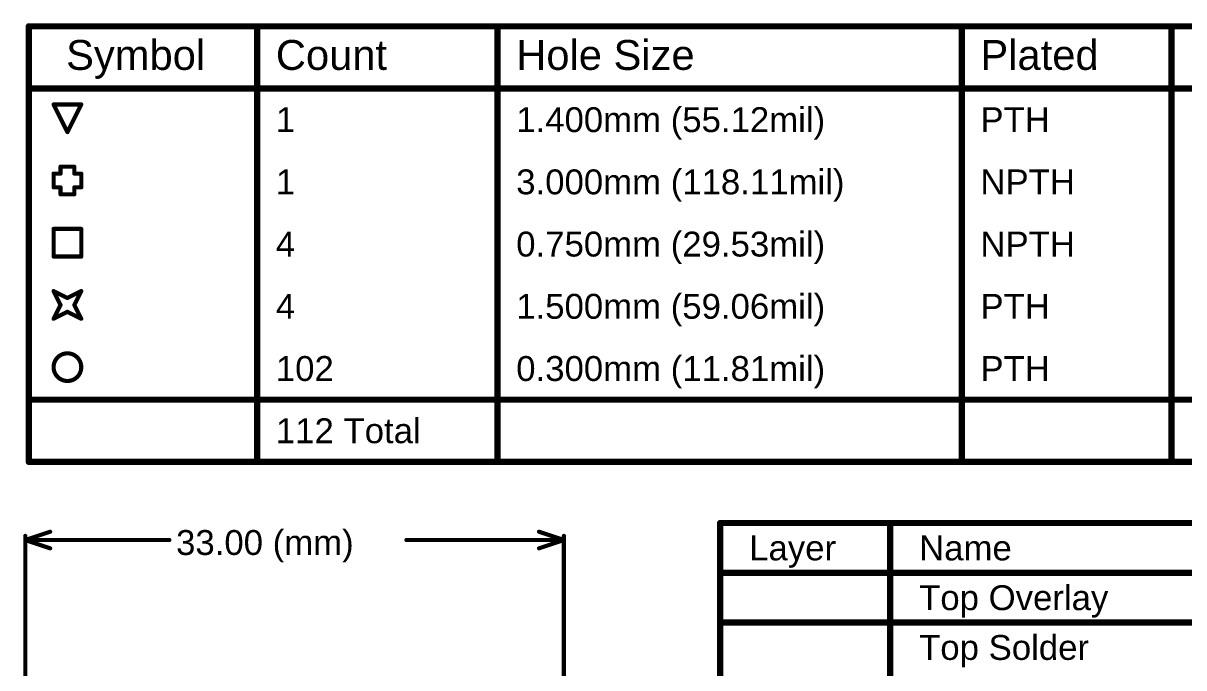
# Model space of a CAD drawing. Header units: inches. Extents: x 0 to 12.8, y -0.1 to 3.7.
# Drawn here: x -0.005 to 2.794, y 2.113 to 3.667 of the extents above; entities that cross this region are included whole.
import ezdxf

# ---------------------------------------------------------------- set-up
doc = ezdxf.new("R2010")
doc.units = ezdxf.units.IN
doc.header["$MEASUREMENT"] = 0
for name, color, linetype in [('Dimensions', 6, 'Continuous'), ('Drill Drawing', 1, 'Continuous'), ('Fabrication', 76, 'Continuous')]:
    doc.layers.add(name, color=color, linetype=linetype)
doc.styles.add('Arial', font='', dxfattribs={"height": 0.2})
doc.styles.get('Arial').set_extended_font_data('Arial')

msp = doc.modelspace()

# ---------------------------------------------------------------- linework, layer by layer
at = {"layer": 'Dimensions'}
for points in [[(0, 2.421, 0.01, 0.01, 0), (0.06, 2.441, 0.01, 0.01, 0)], [(0, 1.9669, 0.01, 0.01, 0), (0, 2.431, 0.01, 0.01, 0)], [(1.2392, 2.441, 0.01, 0.01, 0), (1.2992, 2.421, 0.01, 0.01, 0)], [(1.2992, 1.9669, 0.01, 0.01, 0), (1.2992, 2.431, 0.01, 0.01, 0)], [(0, 2.421, 0.01, 0.01, 0), (0.06, 2.401, 0.01, 0.01, 0)], [(0, 2.421, 0.01, 0.01, 0), (0.3477, 2.421, 0.01, 0.01, 0)], [(0.9195, 2.421, 0.01, 0.01, 0), (1.2992, 2.421, 0.01, 0.01, 0)], [(1.2392, 2.401, 0.01, 0.01, 0), (1.2992, 2.421, 0.01, 0.01, 0)]]:
    msp.add_lwpolyline(points, format="xyseb", dxfattribs=at)
for points in [[(-0.0025, 2.431, 0.005, 0.005, 1), (0.0025, 2.431, 0.005, 0.005, 1)], [(0.0575, 2.441, 0.005, 0.005, 1), (0.0625, 2.441, 0.005, 0.005, 1)], [(1.2367, 2.441, 0.005, 0.005, 1), (1.2417, 2.441, 0.005, 0.005, 1)], [(1.2967, 2.431, 0.005, 0.005, 1), (1.3017, 2.431, 0.005, 0.005, 1)], [(-0.0025, 2.421, 0.005, 0.005, 1), (0.0025, 2.421, 0.005, 0.005, 1)], [(-0.0025, 2.421, 0.005, 0.005, 1), (0.0025, 2.421, 0.005, 0.005, 1)], [(-0.0025, 2.421, 0.005, 0.005, 1), (0.0025, 2.421, 0.005, 0.005, 1)], [(0.3452, 2.421, 0.005, 0.005, 1), (0.3502, 2.421, 0.005, 0.005, 1)], [(0.917, 2.421, 0.005, 0.005, 1), (0.922, 2.421, 0.005, 0.005, 1)], [(1.2967, 2.421, 0.005, 0.005, 1), (1.3017, 2.421, 0.005, 0.005, 1)], [(1.2967, 2.421, 0.005, 0.005, 1), (1.3017, 2.421, 0.005, 0.005, 1)], [(1.2967, 2.421, 0.005, 0.005, 1), (1.3017, 2.421, 0.005, 0.005, 1)], [(0.0575, 2.401, 0.005, 0.005, 1), (0.0625, 2.401, 0.005, 0.005, 1)], [(1.2367, 2.401, 0.005, 0.005, 1), (1.2417, 2.401, 0.005, 0.005, 1)]]:
    msp.add_lwpolyline(points, format="xyseb", close=True, dxfattribs=at)
at = {"layer": 'Drill Drawing'}
for points in [[(0.0085, 3.6595, 0.015, 0.015, 0), (12.7729, 3.6595, 0.015, 0.015, 0)], [(0.0085, 2.6095, 0.015, 0.015, 0), (0.0085, 3.6595, 0.015, 0.015, 0)], [(0.5594, 2.6095, 0.015, 0.015, 0), (0.5594, 3.6595, 0.015, 0.015, 0)], [(1.1392, 2.6095, 0.015, 0.015, 0), (1.1392, 3.6595, 0.015, 0.015, 0)], [(2.2589, 2.6095, 0.015, 0.015, 0), (2.2589, 3.6595, 0.015, 0.015, 0)], [(2.7648, 2.6095, 0.015, 0.015, 0), (2.7648, 3.6595, 0.015, 0.015, 0)], [(0.0085, 3.5095, 0.015, 0.015, 0), (12.7729, 3.5095, 0.015, 0.015, 0)], [(0.0683, 3.4712, 0.01, 0.01, 0), (0.135, 3.4712, 0.01, 0.01, 0)], [(0.0683, 3.4712, 0.01, 0.01, 0), (0.1016, 3.4045, 0.01, 0.01, 0)], [(0.1016, 3.4045, 0.01, 0.01, 0), (0.135, 3.4712, 0.01, 0.01, 0)], [(0.0683, 3.2712, 0.01, 0.01, 0), (0.0683, 3.3045, 0.01, 0.01, 0)], [(0.0683, 3.3045, 0.01, 0.01, 0), (0.085, 3.3045, 0.01, 0.01, 0)], [(0.085, 3.3045, 0.01, 0.01, 0), (0.085, 3.3212, 0.01, 0.01, 0)], [(0.085, 3.3212, 0.01, 0.01, 0), (0.1183, 3.3212, 0.01, 0.01, 0)], [(0.1183, 3.3045, 0.01, 0.01, 0), (0.1183, 3.3212, 0.01, 0.01, 0)], [(0.1183, 3.3045, 0.01, 0.01, 0), (0.135, 3.3045, 0.01, 0.01, 0)], [(0.135, 3.2712, 0.01, 0.01, 0), (0.135, 3.3045, 0.01, 0.01, 0)], [(0.0683, 3.2712, 0.01, 0.01, 0), (0.085, 3.2712, 0.01, 0.01, 0)], [(0.085, 3.2545, 0.01, 0.01, 0), (0.085, 3.2712, 0.01, 0.01, 0)], [(0.1183, 3.2712, 0.01, 0.01, 0), (0.135, 3.2712, 0.01, 0.01, 0)], [(0.1183, 3.2545, 0.01, 0.01, 0), (0.1183, 3.2712, 0.01, 0.01, 0)], [(0.085, 3.2545, 0.01, 0.01, 0), (0.1183, 3.2545, 0.01, 0.01, 0)], [(0.0683, 3.1712, 0.01, 0.01, 0), (0.135, 3.1712, 0.01, 0.01, 0)], [(0.0683, 3.1045, 0.01, 0.01, 0), (0.0683, 3.1712, 0.01, 0.01, 0)], [(0.135, 3.1045, 0.01, 0.01, 0), (0.135, 3.1712, 0.01, 0.01, 0)], [(0.0683, 3.1045, 0.01, 0.01, 0), (0.135, 3.1045, 0.01, 0.01, 0)], [(0.0683, 3.0212, 0.01, 0.01, 0), (0.1016, 3.0045, 0.01, 0.01, 0)], [(0.0683, 3.0212, 0.01, 0.01, 0), (0.085, 2.9878, 0.01, 0.01, 0)], [(0.1016, 3.0045, 0.01, 0.01, 0), (0.135, 3.0212, 0.01, 0.01, 0)], [(0.1183, 2.9878, 0.01, 0.01, 0), (0.135, 3.0212, 0.01, 0.01, 0)], [(0.0683, 2.9545, 0.01, 0.01, 0), (0.085, 2.9878, 0.01, 0.01, 0)], [(0.0683, 2.9545, 0.01, 0.01, 0), (0.1016, 2.9712, 0.01, 0.01, 0)], [(0.1016, 2.9712, 0.01, 0.01, 0), (0.135, 2.9545, 0.01, 0.01, 0)], [(0.1183, 2.9878, 0.01, 0.01, 0), (0.135, 2.9545, 0.01, 0.01, 0)], [(0.0085, 2.7595, 0.015, 0.015, 0), (12.7729, 2.7595, 0.015, 0.015, 0)], [(0.0085, 2.6095, 0.015, 0.015, 0), (12.7729, 2.6095, 0.015, 0.015, 0)]]:
    msp.add_lwpolyline(points, format="xyseb", dxfattribs=at)
for points in [[(0.0047, 3.6595, 0.0075, 0.0075, 1), (0.0123, 3.6595, 0.0075, 0.0075, 1)], [(0.0047, 3.6595, 0.0075, 0.0075, 1), (0.0123, 3.6595, 0.0075, 0.0075, 1)], [(0.5556, 3.6595, 0.0075, 0.0075, 1), (0.5631, 3.6595, 0.0075, 0.0075, 1)], [(1.1355, 3.6595, 0.0075, 0.0075, 1), (1.143, 3.6595, 0.0075, 0.0075, 1)], [(2.2551, 3.6595, 0.0075, 0.0075, 1), (2.2626, 3.6595, 0.0075, 0.0075, 1)], [(2.761, 3.6595, 0.0075, 0.0075, 1), (2.7685, 3.6595, 0.0075, 0.0075, 1)], [(0.0047, 3.5095, 0.0075, 0.0075, 1), (0.0123, 3.5095, 0.0075, 0.0075, 1)], [(0.0658, 3.4712, 0.005, 0.005, 1), (0.0708, 3.4712, 0.005, 0.005, 1)], [(0.0658, 3.4712, 0.005, 0.005, 1), (0.0708, 3.4712, 0.005, 0.005, 1)], [(0.1325, 3.4712, 0.005, 0.005, 1), (0.1375, 3.4712, 0.005, 0.005, 1)], [(0.1325, 3.4712, 0.005, 0.005, 1), (0.1375, 3.4712, 0.005, 0.005, 1)], [(0.0991, 3.4045, 0.005, 0.005, 1), (0.1041, 3.4045, 0.005, 0.005, 1)], [(0.0991, 3.4045, 0.005, 0.005, 1), (0.1041, 3.4045, 0.005, 0.005, 1)], [(0.0658, 3.3045, 0.005, 0.005, 1), (0.0708, 3.3045, 0.005, 0.005, 1)], [(0.0658, 3.3045, 0.005, 0.005, 1), (0.0708, 3.3045, 0.005, 0.005, 1)], [(0.0825, 3.3212, 0.005, 0.005, 1), (0.0875, 3.3212, 0.005, 0.005, 1)], [(0.0825, 3.3212, 0.005, 0.005, 1), (0.0875, 3.3212, 0.005, 0.005, 1)], [(0.0825, 3.3045, 0.005, 0.005, 1), (0.0875, 3.3045, 0.005, 0.005, 1)], [(0.0825, 3.3045, 0.005, 0.005, 1), (0.0875, 3.3045, 0.005, 0.005, 1)], [(0.1158, 3.3212, 0.005, 0.005, 1), (0.1208, 3.3212, 0.005, 0.005, 1)], [(0.1158, 3.3212, 0.005, 0.005, 1), (0.1208, 3.3212, 0.005, 0.005, 1)], [(0.1158, 3.3045, 0.005, 0.005, 1), (0.1208, 3.3045, 0.005, 0.005, 1)], [(0.1158, 3.3045, 0.005, 0.005, 1), (0.1208, 3.3045, 0.005, 0.005, 1)], [(0.1325, 3.3045, 0.005, 0.005, 1), (0.1375, 3.3045, 0.005, 0.005, 1)], [(0.1325, 3.3045, 0.005, 0.005, 1), (0.1375, 3.3045, 0.005, 0.005, 1)], [(0.0658, 3.2712, 0.005, 0.005, 1), (0.0708, 3.2712, 0.005, 0.005, 1)], [(0.0658, 3.2712, 0.005, 0.005, 1), (0.0708, 3.2712, 0.005, 0.005, 1)], [(0.0825, 3.2712, 0.005, 0.005, 1), (0.0875, 3.2712, 0.005, 0.005, 1)], [(0.0825, 3.2712, 0.005, 0.005, 1), (0.0875, 3.2712, 0.005, 0.005, 1)], [(0.1158, 3.2712, 0.005, 0.005, 1), (0.1208, 3.2712, 0.005, 0.005, 1)], [(0.1158, 3.2712, 0.005, 0.005, 1), (0.1208, 3.2712, 0.005, 0.005, 1)], [(0.1325, 3.2712, 0.005, 0.005, 1), (0.1375, 3.2712, 0.005, 0.005, 1)], [(0.1325, 3.2712, 0.005, 0.005, 1), (0.1375, 3.2712, 0.005, 0.005, 1)], [(0.0825, 3.2545, 0.005, 0.005, 1), (0.0875, 3.2545, 0.005, 0.005, 1)], [(0.0825, 3.2545, 0.005, 0.005, 1), (0.0875, 3.2545, 0.005, 0.005, 1)], [(0.1158, 3.2545, 0.005, 0.005, 1), (0.1208, 3.2545, 0.005, 0.005, 1)], [(0.1158, 3.2545, 0.005, 0.005, 1), (0.1208, 3.2545, 0.005, 0.005, 1)], [(0.0658, 3.1712, 0.005, 0.005, 1), (0.0708, 3.1712, 0.005, 0.005, 1)], [(0.0658, 3.1712, 0.005, 0.005, 1), (0.0708, 3.1712, 0.005, 0.005, 1)], [(0.1325, 3.1712, 0.005, 0.005, 1), (0.1375, 3.1712, 0.005, 0.005, 1)], [(0.1325, 3.1712, 0.005, 0.005, 1), (0.1375, 3.1712, 0.005, 0.005, 1)], [(0.0658, 3.1045, 0.005, 0.005, 1), (0.0708, 3.1045, 0.005, 0.005, 1)], [(0.0658, 3.1045, 0.005, 0.005, 1), (0.0708, 3.1045, 0.005, 0.005, 1)], [(0.1325, 3.1045, 0.005, 0.005, 1), (0.1375, 3.1045, 0.005, 0.005, 1)], [(0.1325, 3.1045, 0.005, 0.005, 1), (0.1375, 3.1045, 0.005, 0.005, 1)], [(0.0658, 3.0212, 0.005, 0.005, 1), (0.0708, 3.0212, 0.005, 0.005, 1)], [(0.0658, 3.0212, 0.005, 0.005, 1), (0.0708, 3.0212, 0.005, 0.005, 1)], [(0.1325, 3.0212, 0.005, 0.005, 1), (0.1375, 3.0212, 0.005, 0.005, 1)], [(0.1325, 3.0212, 0.005, 0.005, 1), (0.1375, 3.0212, 0.005, 0.005, 1)], [(0.0991, 3.0045, 0.005, 0.005, 1), (0.1041, 3.0045, 0.005, 0.005, 1)], [(0.0991, 3.0045, 0.005, 0.005, 1), (0.1041, 3.0045, 0.005, 0.005, 1)], [(0.0825, 2.9878, 0.005, 0.005, 1), (0.0875, 2.9878, 0.005, 0.005, 1)], [(0.0825, 2.9878, 0.005, 0.005, 1), (0.0875, 2.9878, 0.005, 0.005, 1)], [(0.0991, 2.9712, 0.005, 0.005, 1), (0.1041, 2.9712, 0.005, 0.005, 1)], [(0.0991, 2.9712, 0.005, 0.005, 1), (0.1041, 2.9712, 0.005, 0.005, 1)], [(0.1158, 2.9878, 0.005, 0.005, 1), (0.1208, 2.9878, 0.005, 0.005, 1)], [(0.1158, 2.9878, 0.005, 0.005, 1), (0.1208, 2.9878, 0.005, 0.005, 1)], [(0.0658, 2.9545, 0.005, 0.005, 1), (0.0708, 2.9545, 0.005, 0.005, 1)], [(0.0658, 2.9545, 0.005, 0.005, 1), (0.0708, 2.9545, 0.005, 0.005, 1)], [(0.1325, 2.9545, 0.005, 0.005, 1), (0.1375, 2.9545, 0.005, 0.005, 1)], [(0.1325, 2.9545, 0.005, 0.005, 1), (0.1375, 2.9545, 0.005, 0.005, 1)], [(0.135, 2.8378, 0.01, 0.01, 1), (0.0683, 2.8378, 0.01, 0.01, 1)], [(0.0658, 2.8378, 0.005, 0.005, 1), (0.0708, 2.8378, 0.005, 0.005, 1)], [(0.1325, 2.8378, 0.005, 0.005, 1), (0.1375, 2.8378, 0.005, 0.005, 1)], [(0.0047, 2.7595, 0.0075, 0.0075, 1), (0.0123, 2.7595, 0.0075, 0.0075, 1)], [(0.0047, 2.6095, 0.0075, 0.0075, 1), (0.0123, 2.6095, 0.0075, 0.0075, 1)], [(0.0047, 2.6095, 0.0075, 0.0075, 1), (0.0123, 2.6095, 0.0075, 0.0075, 1)], [(0.5556, 2.6095, 0.0075, 0.0075, 1), (0.5631, 2.6095, 0.0075, 0.0075, 1)], [(1.1355, 2.6095, 0.0075, 0.0075, 1), (1.143, 2.6095, 0.0075, 0.0075, 1)], [(2.2551, 2.6095, 0.0075, 0.0075, 1), (2.2626, 2.6095, 0.0075, 0.0075, 1)], [(2.761, 2.6095, 0.0075, 0.0075, 1), (2.7685, 2.6095, 0.0075, 0.0075, 1)]]:
    msp.add_lwpolyline(points, format="xyseb", close=True, dxfattribs=at)
at = {"layer": 'Fabrication'}
for points in [[(1.6761, 1.502, 0.015, 0.015, 0), (1.6761, 2.462, 0.015, 0.015, 0)], [(1.6761, 2.462, 0.015, 0.015, 0), (6.2149, 2.462, 0.015, 0.015, 0)], [(2.086, 1.502, 0.015, 0.015, 0), (2.086, 2.462, 0.015, 0.015, 0)], [(1.6761, 2.342, 0.015, 0.015, 0), (6.2149, 2.342, 0.015, 0.015, 0)], [(1.6761, 2.222, 0.015, 0.015, 0), (2.086, 2.222, 0.015, 0.015, 0)], [(2.086, 2.222, 0.015, 0.015, 0), (3.0157, 2.222, 0.015, 0.015, 0)]]:
    msp.add_lwpolyline(points, format="xyseb", dxfattribs=at)
for points in [[(1.6723, 2.462, 0.0075, 0.0075, 1), (1.6798, 2.462, 0.0075, 0.0075, 1)], [(1.6723, 2.462, 0.0075, 0.0075, 1), (1.6798, 2.462, 0.0075, 0.0075, 1)], [(2.0823, 2.462, 0.0075, 0.0075, 1), (2.0897, 2.462, 0.0075, 0.0075, 1)], [(1.6723, 2.342, 0.0075, 0.0075, 1), (1.6798, 2.342, 0.0075, 0.0075, 1)], [(1.6723, 2.222, 0.0075, 0.0075, 1), (1.6798, 2.222, 0.0075, 0.0075, 1)], [(2.0823, 2.222, 0.0075, 0.0075, 1), (2.0897, 2.222, 0.0075, 0.0075, 1)], [(2.0823, 2.222, 0.0075, 0.0075, 1), (2.0897, 2.222, 0.0075, 0.0075, 1)]]:
    msp.add_lwpolyline(points, format="xyseb", close=True, dxfattribs=at)

# ---------------------------------------------------------------- texts
at = {"layer": 'Dimensions', "style": 'Arial'}
msp.add_text('33.00 (mm)', height=0.06, dxfattribs=at).set_placement((0.3637, 2.385))
at = {"layer": 'Drill Drawing', "style": 'Arial'}
for s, height, p in [('Symbol', 0.072, (0.0985, 3.5545)), ('Count', 0.072, (0.6044, 3.5545)), ('Hole Size', 0.072, (1.1842, 3.5545)), ('Plated', 0.072, (2.3039, 3.5545)), ('1', 0.06, (0.6044, 3.4045)), ('1.400mm (55.12mil)', 0.06, (1.1842, 3.4045)), ('PTH', 0.06, (2.3039, 3.4045)), ('1', 0.06, (0.6044, 3.2545)), ('3.000mm (118.11mil)', 0.06, (1.1842, 3.2545)), ('NPTH', 0.06, (2.3039, 3.2545)), ('4', 0.06, (0.6044, 3.1045)), ('0.750mm (29.53mil)', 0.06, (1.1842, 3.1045)), ('NPTH', 0.06, (2.3039, 3.1045)), ('4', 0.06, (0.6044, 2.9545)), ('1.500mm (59.06mil)', 0.06, (1.1842, 2.9545)), ('PTH', 0.06, (2.3039, 2.9545)), ('102', 0.06, (0.6044, 2.8045)), ('0.300mm (11.81mil)', 0.06, (1.1842, 2.8045)), ('PTH', 0.06, (2.3039, 2.8045)), ('112 Total', 0.06, (0.6044, 2.6545))]:
    msp.add_text(s, height=height, dxfattribs=at).set_placement(p)
at = {"layer": 'Fabrication', "style": 'Arial'}
for s, p in [('Layer', (1.7461, 2.372)), ('Name', (2.156, 2.372)), ('Top Overlay', (2.156, 2.252)), ('Top Solder', (2.156, 2.132))]:
    msp.add_text(s, height=0.06, dxfattribs=at).set_placement(p)

doc.saveas('drawing.dxf')
